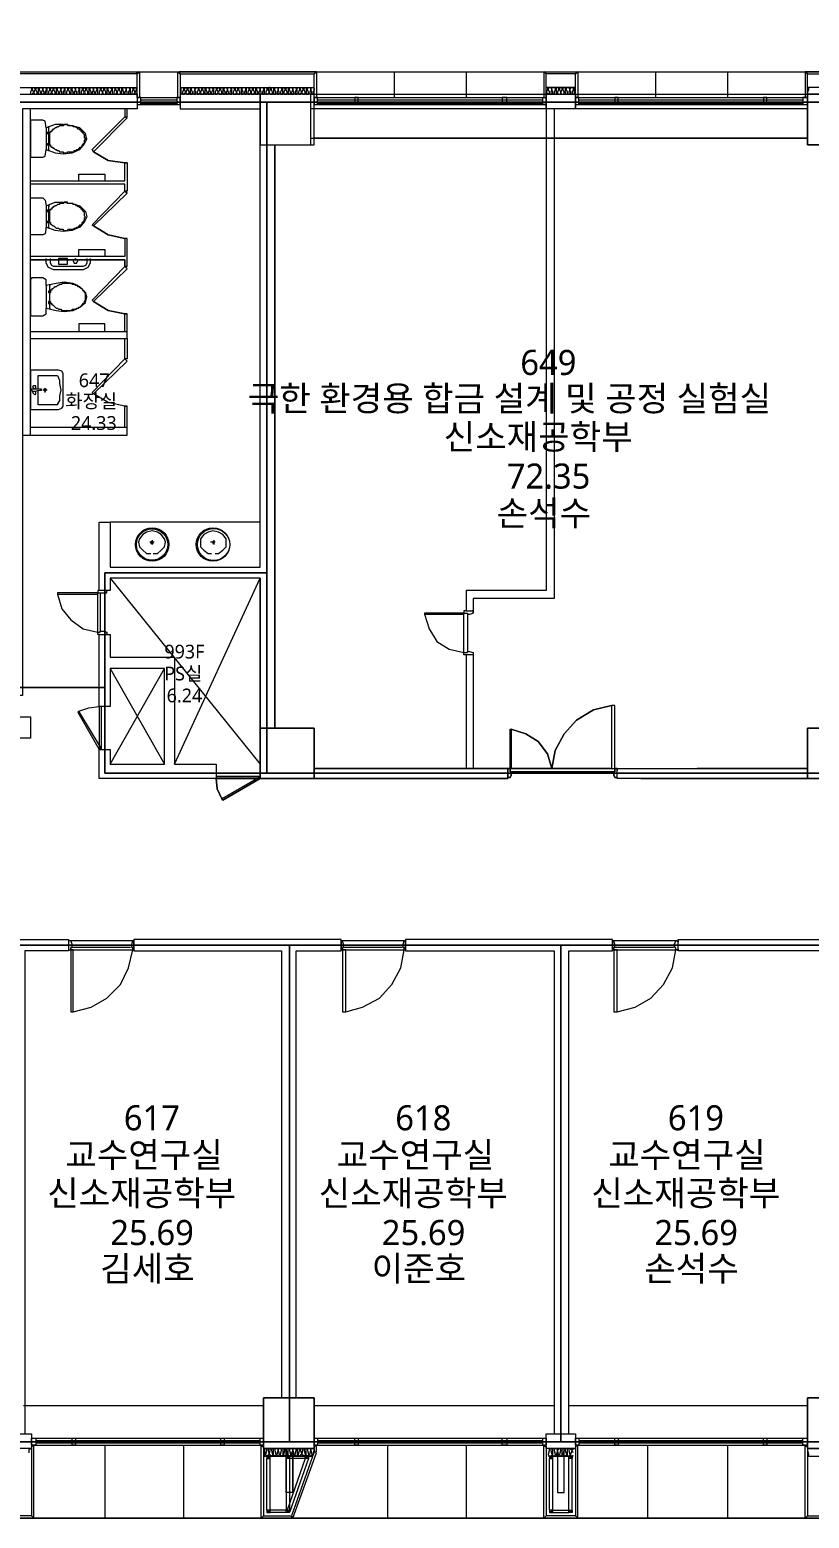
# Model space of a CAD drawing. Header units: millimetres. Extents: x -4005 to 126991, y -1911 to 106703.
# Drawn here: x 83122 to 93879, y 19414 to 39968 of the extents above; entities that cross this region are included whole.
import ezdxf

# ---------------------------------------------------------------- set-up
doc = ezdxf.new("R2010")
doc.units = ezdxf.units.MM
doc.layers.add('PDF_문자', color=7, linetype='Continuous')
doc.layers.add('PDF_형상', color=7, linetype='Continuous')
doc.styles.add('PDF 맑은 고딕', font='malgun.ttf')

msp = doc.modelspace()

# ---------------------------------------------------------------- linework, layer by layer
at = {"layer": 'PDF_형상', "lineweight": 5}
for points in [[(62346, 64975), (61383, 64975), (61383, 88152), (82010, 88152), (82010, 41798), (79834, 41798), (79834, 39389), (109167, 39389)], [(88151, 39389), (88151, 39031)], [(89146, 39389), (89146, 39031)], [(91757, 39389), (91757, 39031)], [(92752, 39389), (92752, 39031)], [(82508, 39171), (84606, 39171)], [(83114, 39171), (83130, 39171), (83145, 39156), (83145, 39140), (83130, 39109), (83130, 39078), (83145, 39078), (83161, 39078), (83176, 39109), (83161, 39140), (83161, 39156), (83161, 39171), (83176, 39171), (83192, 39156), (83192, 39140), (83176, 39109), (83192, 39078), (83207, 39078), (83223, 39078), (83223, 39109), (83207, 39140), (83207, 39156), (83223, 39171), (83239, 39171), (83239, 39156), (83239, 39140), (83239, 39109), (83239, 39078), (83254, 39078), (83270, 39078), (83270, 39109), (83254, 39140), (83254, 39156), (83270, 39171), (83285, 39171), (83301, 39156), (83301, 39140), (83316, 39109), (83316, 39078), (83301, 39078), (83285, 39078), (83285, 39109), (83301, 39140), (83301, 39156), (83316, 39171), (83332, 39171), (83347, 39156), (83347, 39140), (83332, 39109), (83332, 39078), (83347, 39078), (83363, 39078), (83363, 39109), (83363, 39140), (83363, 39156), (83363, 39171), (83378, 39171), (83394, 39156), (83394, 39140), (83378, 39109), (83378, 39078), (83394, 39078), (83410, 39078), (83425, 39109), (83410, 39140), (83410, 39156), (83425, 39171), (83441, 39171), (83441, 39156), (83441, 39140), (83425, 39109), (83441, 39078), (83456, 39078), (83472, 39078), (83472, 39109), (83456, 39140), (83456, 39156), (83472, 39171), (83487, 39171), (83487, 39156), (83487, 39140), (83487, 39109), (83487, 39078), (83503, 39078), (83518, 39078), (83518, 39109), (83503, 39140), (83503, 39156), (83518, 39171), (83534, 39171), (83549, 39156), (83549, 39140), (83565, 39156), (83565, 39171), (83581, 39171), (83596, 39156), (83596, 39140), (83581, 39109), (83581, 39078), (83596, 39078), (83612, 39078), (83612, 39109), (83612, 39140), (83612, 39156), (83612, 39171), (83627, 39171), (83643, 39156), (83643, 39140), (83627, 39109), (83627, 39078), (83658, 39078), (83674, 39078), (83674, 39109), (83658, 39140), (83658, 39156), (83674, 39171), (83689, 39171), (83689, 39156), (83689, 39140), (83689, 39109), (83689, 39078), (83705, 39078), (83720, 39078), (83720, 39109), (83705, 39140), (83705, 39156), (83720, 39171), (83736, 39171), (83751, 39156), (83751, 39140), (83751, 39156), (83767, 39171), (83783, 39171), (83798, 39156), (83798, 39140), (83783, 39109), (83783, 39078), (83798, 39078), (83814, 39078), (83814, 39109), (83814, 39140), (83814, 39156), (83814, 39171), (83829, 39171), (83845, 39156), (83845, 39140), (83829, 39109), (83829, 39078), (83845, 39078), (83860, 39078), (83876, 39109), (83860, 39140), (83860, 39156), (83876, 39171), (83891, 39156), (83891, 39140), (83876, 39109), (83891, 39078), (83907, 39078), (83922, 39078), (83922, 39109), (83907, 39140), (83907, 39156), (83922, 39171), (83938, 39171), (83938, 39156), (83938, 39140), (83938, 39109), (83938, 39078), (83954, 39078), (83969, 39078), (83969, 39109), (83954, 39140), (83954, 39156), (83969, 39171), (83985, 39171), (84000, 39156), (84000, 39140), (84000, 39156), (84016, 39171), (84031, 39171), (84047, 39156), (84047, 39140), (84031, 39109), (84031, 39078), (84047, 39078), (84062, 39078), (84062, 39109), (84062, 39140), (84062, 39156), (84062, 39171), (84078, 39171), (84093, 39156), (84093, 39140), (84078, 39109), (84078, 39078), (84093, 39078), (84125, 39078), (84125, 39109), (84109, 39140), (84109, 39156), (84125, 39171), (84140, 39171), (84140, 39156), (84140, 39140), (84125, 39109), (84140, 39078), (84156, 39078), (84171, 39078), (84171, 39109), (84156, 39140), (84156, 39156), (84171, 39171), (84187, 39171), (84187, 39156), (84187, 39140), (84187, 39109), (84187, 39078), (84202, 39078), (84218, 39078), (84218, 39109), (84202, 39140), (84202, 39156), (84218, 39171), (84233, 39171), (84249, 39156), (84249, 39140), (84233, 39109), (84233, 39078), (84249, 39078), (84264, 39078), (84264, 39109), (84264, 39140), (84264, 39156), (84264, 39171), (84280, 39171), (84296, 39156), (84296, 39140), (84280, 39109), (84280, 39078), (84296, 39078), (84311, 39078), (84327, 39109), (84311, 39140), (84311, 39156), (84311, 39171), (84327, 39171), (84342, 39156), (84342, 39140), (84327, 39109), (84327, 39078), (84358, 39078), (84373, 39078), (84373, 39109), (84358, 39140), (84358, 39156), (84373, 39171), (84389, 39171), (84389, 39156), (84389, 39140), (84389, 39109), (84389, 39078), (84404, 39078), (84420, 39078), (84420, 39109), (84404, 39140), (84404, 39156), (84420, 39171), (84435, 39171), (84451, 39156), (84451, 39140), (84451, 39156), (84467, 39171), (84482, 39171), (84498, 39156), (84498, 39140), (84482, 39109), (84482, 39078), (84498, 39078), (84513, 39078), (84513, 39109), (84513, 39140), (84513, 39156), (84513, 39171), (84529, 39171), (84544, 39156), (84544, 39140), (84529, 39109), (84529, 39078), (84544, 39078), (84560, 39078), (84575, 39109), (84560, 39140), (84560, 39156), (84575, 39171), (84591, 39171), (84591, 39156), (84591, 39140), (84575, 39109), (84591, 39078), (84606, 39078)], [(85119, 29829), (86301, 32394), (86301, 30326), (87047, 30326), (87047, 29627), (89721, 29627), (89721, 29767), (87047, 29767), (89721, 29767), (89721, 29627), (86301, 29627), (86301, 32394), (84233, 32394), (84233, 32223), (84078, 32223), (84078, 33171), (84233, 33171), (84233, 32549), (86301, 32549), (86301, 39078)], [(85197, 39171), (87047, 39171)], [(85197, 39078), (85213, 39078), (85213, 39109), (85213, 39140), (85213, 39156), (85213, 39171), (85228, 39171), (85244, 39156), (85244, 39140), (85228, 39109), (85228, 39078), (85244, 39078), (85259, 39078), (85275, 39109), (85259, 39140), (85259, 39156), (85275, 39171), (85290, 39171), (85290, 39156), (85290, 39140), (85275, 39109), (85290, 39078), (85306, 39078), (85322, 39078), (85322, 39109), (85306, 39140), (85306, 39156), (85322, 39171), (85337, 39171), (85337, 39156), (85337, 39140), (85337, 39109), (85337, 39078), (85353, 39078), (85368, 39078), (85368, 39109), (85353, 39140), (85353, 39156), (85368, 39171), (85384, 39171), (85399, 39156), (85399, 39140), (85384, 39109), (85384, 39078), (85399, 39078), (85415, 39078), (85415, 39109), (85399, 39140), (85415, 39156), (85415, 39171), (85430, 39171), (85446, 39156), (85446, 39140), (85430, 39109), (85430, 39078), (85446, 39078), (85461, 39078), (85477, 39109), (85477, 39078), (85508, 39078), (85524, 39078), (85524, 39109), (85508, 39140), (85508, 39156), (85524, 39171), (85539, 39171), (85539, 39156), (85539, 39140), (85539, 39109), (85539, 39078), (85555, 39078), (85570, 39078), (85570, 39109), (85555, 39140), (85555, 39156), (85570, 39171), (85586, 39171), (85601, 39156), (85601, 39140), (85586, 39109), (85586, 39078), (85601, 39078), (85617, 39078), (85617, 39109), (85601, 39140), (85601, 39156), (85617, 39171), (85632, 39171), (85648, 39156), (85648, 39140), (85632, 39109), (85632, 39078), (85648, 39078), (85663, 39078), (85663, 39109), (85663, 39140), (85663, 39156), (85663, 39171), (85679, 39171), (85695, 39156), (85695, 39140), (85679, 39109), (85679, 39078), (85695, 39078), (85710, 39078), (85726, 39109), (85710, 39140), (85710, 39156), (85726, 39171), (85741, 39156), (85741, 39140), (85726, 39109), (85741, 39078), (85757, 39078), (85772, 39078), (85772, 39109), (85757, 39140), (85757, 39156), (85772, 39171), (85788, 39171), (85788, 39156), (85788, 39140), (85788, 39109), (85788, 39078), (85803, 39078), (85819, 39078), (85819, 39109), (85803, 39140), (85803, 39156), (85819, 39171), (85834, 39171), (85850, 39156), (85850, 39140), (85834, 39109), (85834, 39078), (85850, 39078), (85866, 39078), (85866, 39109), (85850, 39140), (85850, 39156), (85866, 39171), (85881, 39171), (85897, 39156), (85897, 39140), (85881, 39109), (85881, 39078), (85897, 39078), (85912, 39078), (85912, 39109), (85912, 39140), (85912, 39156), (85912, 39171), (85928, 39171), (85943, 39156), (85943, 39140), (85928, 39109), (85928, 39078), (85943, 39078), (85974, 39078), (85974, 39109), (85959, 39140), (85959, 39156), (85974, 39171), (85990, 39171), (85990, 39156), (85990, 39140), (85974, 39109), (85990, 39078), (86005, 39078), (86021, 39078), (86021, 39109), (86005, 39140), (86005, 39156), (86021, 39171), (86037, 39171), (86037, 39156), (86037, 39140), (86037, 39109), (86037, 39078), (86052, 39078), (86068, 39078), (86068, 39109), (86052, 39140), (86052, 39156), (86068, 39171), (86083, 39171), (86099, 39156), (86099, 39140), (86083, 39109), (86083, 39078), (86099, 39078), (86114, 39078), (86114, 39109), (86114, 39140), (86114, 39156), (86114, 39171), (86130, 39171), (86145, 39156), (86145, 39140), (86130, 39109), (86130, 39078), (86145, 39078), (86161, 39078), (86176, 39109), (86161, 39140), (86161, 39156), (86161, 39171), (86176, 39171), (86192, 39156), (86192, 39140), (86176, 39109), (86176, 39078), (86208, 39078), (86223, 39078), (86223, 39109), (86208, 39140), (86208, 39156), (86223, 39171), (86239, 39171), (86239, 39156), (86239, 39140), (86239, 39109), (86239, 39078), (86254, 39078), (86270, 39078), (86270, 39109), (86254, 39140), (86254, 39156), (86270, 39171), (86285, 39171), (86301, 39156), (86301, 39140), (86301, 39156), (86316, 39171), (86332, 39171), (86347, 39156), (86347, 39140), (86332, 39109), (86332, 39078), (86347, 39078), (86363, 39078), (86363, 39109), (86363, 39140), (86363, 39156), (86363, 39171), (86379, 39171), (86394, 39156), (86394, 39140), (86379, 39109), (86379, 39078), (86394, 39078), (86410, 39078), (86425, 39109), (86441, 39078), (86456, 39078), (86472, 39078), (86472, 39109), (86456, 39140), (86456, 39156), (86472, 39171), (86487, 39171), (86487, 39156), (86487, 39140), (86487, 39109), (86487, 39078), (86503, 39078), (86518, 39078), (86518, 39109), (86503, 39140), (86503, 39156), (86518, 39171), (86534, 39171), (86550, 39156), (86550, 39140), (86550, 39156), (86565, 39171), (86581, 39171), (86596, 39156), (86596, 39140), (86581, 39109), (86581, 39078), (86596, 39078), (86612, 39078), (86612, 39109), (86612, 39140), (86612, 39156), (86612, 39171), (86627, 39171), (86643, 39156), (86643, 39140), (86627, 39109), (86627, 39078), (86658, 39078), (86674, 39078), (86674, 39109), (86658, 39140), (86658, 39156), (86674, 39171), (86689, 39171), (86689, 39156), (86689, 39140), (86689, 39109), (86689, 39078), (86705, 39078), (86721, 39078), (86721, 39109), (86705, 39140), (86705, 39156), (86721, 39171), (86736, 39171), (86752, 39156), (86752, 39140), (86752, 39156), (86767, 39171), (86783, 39171), (86798, 39156), (86798, 39140), (86783, 39109), (86783, 39078), (86798, 39078), (86814, 39078), (86814, 39109), (86814, 39140), (86814, 39156), (86814, 39171), (86829, 39171), (86845, 39156), (86845, 39140), (86829, 39109), (86829, 39078), (86845, 39078), (86860, 39078), (86876, 39109), (86860, 39140), (86860, 39156), (86860, 39171), (86876, 39171), (86892, 39156), (86892, 39140), (86876, 39109), (86892, 39078), (86907, 39078), (86923, 39078), (86923, 39109), (86907, 39140), (86907, 39156), (86923, 39171), (86938, 39171), (86938, 39156), (86938, 39140), (86938, 39109), (86938, 39078), (86954, 39078), (86969, 39078), (86969, 39109), (86954, 39140), (86954, 39156), (86969, 39171), (86985, 39171), (87000, 39156), (87000, 39140), (87000, 39156), (87016, 39171), (87031, 39171), (87047, 39156), (87047, 39140), (87031, 39109), (87031, 39078), (87047, 39078)], [(86301, 32549), (86301, 38378), (87047, 38378), (87047, 39078), (85197, 39078), (85197, 38876), (86301, 38876)], [(94555, 39171), (93856, 39171), (93871, 39171), (93871, 39140), (93856, 39109), (93856, 39093), (93871, 39078), (93887, 39078)], [(82943, 38969), (86394, 38969), (94198, 38969), (101706, 38969), (109447, 38969), (109447, 30280), (110364, 30280), (110364, 27077), (109447, 27077), (109447, 24466), (105452, 24466), (105452, 20471), (101706, 20471), (97944, 20471), (94198, 20471), (90451, 20471), (86705, 20471), (82943, 20471)], [(83021, 34368), (83130, 34368), (83130, 38876)], [(84435, 38876), (84435, 38767), (84467, 38751), (84000, 38285), (83985, 38316), (84435, 38767), (84467, 38767), (84467, 38876)], [(84606, 39031), (85197, 39031)], [(84606, 38938), (85197, 38938)], [(84653, 39000), (85151, 39000)], [(84653, 38954), (85151, 38954)], [(86394, 29704), (86394, 38969)], [(87000, 38969), (90249, 38969)], [(87047, 38938), (90249, 38938), (90203, 38938), (90203, 39031), (90249, 39031), (90249, 38938)], [(87047, 39031), (90249, 39031)], [(87094, 39000), (90203, 39000)], [(87094, 38954), (90203, 38954)], [(90249, 38876), (90249, 32223), (89146, 32223), (89146, 31943), (89239, 31943)], [(90358, 38876), (90358, 32114), (89239, 32114), (89239, 31912)], [(90653, 39031), (93856, 39031)], [(90653, 38969), (93856, 38969)], [(90653, 38938), (93856, 38938)], [(90700, 39000), (93793, 39000)], [(90700, 38954), (93793, 38954)], [(83347, 38612), (83347, 38301), (83347, 38316), (83472, 38270), (83581, 38254), (83705, 38270), (83814, 38316), (83876, 38394), (83907, 38456), (83891, 38534), (83814, 38612), (83705, 38643), (83581, 38658), (83472, 38658), (83347, 38612), (83332, 38705), (83301, 38720), (83130, 38720), (83130, 38207), (83301, 38207), (83332, 38223), (83347, 38316)], [(83394, 38627), (83378, 38627), (83378, 38612), (83378, 38316), (83378, 38301), (83394, 38301)], [(87000, 38472), (93856, 38472), (87047, 38472)], [(84467, 38130), (84435, 38130), (84202, 38161), (84000, 38285), (84202, 38161), (84435, 38130), (84467, 38130), (84467, 37741), (84435, 37741), (84467, 37710), (84435, 37741), (83985, 37275), (84000, 37259), (84202, 37135), (84435, 37088), (84435, 36839), (83130, 36839)], [(83130, 37881), (84435, 37881), (84435, 38130)], [(84467, 36700), (84435, 36700), (84435, 36793), (84435, 36700), (83985, 36233), (84000, 36218), (84202, 36093), (84435, 36047), (84202, 36093), (84000, 36218), (84467, 36668), (84435, 36700), (84467, 36668), (84000, 36218), (83985, 36233), (84435, 36700), (84467, 36700), (84467, 37088), (84435, 37088), (84202, 37135), (84000, 37259), (83985, 37275), (84435, 37741), (84435, 37834), (83130, 37834)], [(83798, 37881), (83798, 37974), (84156, 37974), (84156, 37881)], [(83347, 37539), (83347, 37228), (83347, 37244), (83332, 37150), (83301, 37135), (83130, 37135), (83130, 37632), (83130, 37648), (83301, 37648), (83332, 37617), (83347, 37539), (83472, 37586), (83581, 37586), (83705, 37570), (83814, 37539), (83891, 37461), (83907, 37383), (83876, 37321), (83814, 37244), (83705, 37197), (83581, 37181), (83472, 37197), (83347, 37244)], [(83394, 37554), (83378, 37539), (83378, 37244), (83378, 37228), (83394, 37228)], [(83378, 37539), (83394, 37539)], [(83954, 36808), (83954, 36746), (83922, 36684), (83860, 36653), (83456, 36653), (83378, 36684), (83347, 36746), (83347, 36808)], [(83907, 36808), (83907, 36746), (83891, 36715), (83860, 36700), (83456, 36700), (83425, 36715), (83410, 36746), (83410, 36808)], [(83798, 36839), (83798, 36933), (84156, 36933), (84156, 36839)], [(83347, 36435), (83347, 36124), (83363, 36124)], [(83410, 36435), (83394, 36435), (83394, 36124), (83410, 36124)], [(84435, 35798), (84435, 36047)], [(84435, 35798), (84435, 36047)], [(84467, 35798), (84467, 36047)], [(84467, 35705), (84467, 35798), (83130, 35798)], [(84156, 35798), (84156, 35907), (83798, 35907), (83798, 35798)], [(83130, 35705), (84467, 35705), (84467, 35425), (84435, 35425), (83985, 34959), (84435, 35425), (84467, 35394), (84000, 34943), (83985, 34959), (84000, 34943)], [(84435, 34477), (84435, 34772), (84202, 34819), (84000, 34943), (84467, 35394), (84435, 35425), (84435, 35705)], [(84467, 35425), (84435, 35425)], [(83239, 35005), (83239, 35192), (83503, 35192), (83534, 35130), (83534, 35083), (83549, 34990), (83534, 34912), (83534, 34850), (83503, 34803), (83503, 34788), (83239, 34788), (83239, 34990)], [(83363, 34990), (83301, 34990)], [(83332, 34959), (83332, 35021)], [(84467, 34477), (84467, 34772), (84435, 34772), (84467, 34772)], [(83130, 34368), (84467, 34368), (84467, 34477), (83130, 34477)], [(86301, 33171), (84233, 33171)], [(84824, 32736), (84886, 32736), (84933, 32782), (84980, 32829), (84995, 32891), (84980, 32938), (84933, 33000), (84886, 33031), (84809, 33047), (84731, 33031), (84684, 33000), (84638, 32938), (84622, 32891), (84638, 32829), (84684, 32782), (84731, 32736), (84793, 32736)], [(84840, 32891), (84777, 32891)], [(84809, 32922), (84809, 32860)], [(85679, 32736), (85726, 32736), (85788, 32782), (85834, 32829), (85834, 32891), (85834, 32938), (85788, 33000), (85726, 33031), (85648, 33047), (85586, 33031), (85524, 33000), (85477, 32938), (85477, 32891), (85477, 32829), (85524, 32782), (85586, 32736), (85632, 32736)], [(85679, 32891), (85617, 32891)], [(85663, 32922), (85663, 32860)], [(84233, 32394), (86301, 29829)], [(83503, 32176), (83565, 31974), (83689, 31819), (83860, 31694), (84062, 31648), (84062, 32176)], [(84078, 32223), (84062, 32223), (84062, 32192), (84093, 32192), (84140, 32192), (84187, 32192), (84187, 32223), (84171, 32223)], [(84093, 32192), (84093, 31663)], [(88570, 31896), (88633, 31694), (88741, 31523), (88912, 31414), (89114, 31368), (89114, 31896)], [(89146, 31943), (89114, 31943), (89114, 31912), (89161, 31912), (89161, 31896), (89192, 31896), (89239, 31912), (89239, 31943), (89223, 31943)], [(89161, 31896), (89161, 31383)], [(84078, 31616), (84062, 31616), (84062, 31648), (84093, 31648), (84093, 31663), (84140, 31663), (84187, 31648), (84187, 31616), (84171, 31616)], [(89239, 31337), (89146, 31337), (89114, 31337), (89114, 31368), (89161, 31368), (89161, 31383), (89192, 31383), (89239, 31368), (89239, 31337), (89223, 31337)], [(89146, 31337), (89146, 29767)], [(89239, 31368), (89239, 29767)], [(84233, 29829), (84980, 31150)], [(84233, 31150), (84980, 29829)], [(82943, 27326), (86705, 27326), (90451, 27326), (94198, 27326), (105452, 27326), (105452, 24466), (106369, 24466), (106369, 27326), (109447, 27326), (109447, 27077), (110364, 27077), (110364, 30280), (109447, 30280), (109447, 29704), (101706, 29704), (94198, 29704), (86394, 29704), (84156, 29704), (84156, 30886), (82943, 30886)], [(83798, 30559), (83938, 30606), (84078, 30622), (84078, 30031), (84109, 30046), (83798, 30559), (83783, 30544), (84078, 30031)], [(84109, 30622), (84109, 30031)], [(92348, 29627), (93856, 29627), (93856, 30326), (94555, 30326), (94555, 29627), (97213, 29627), (97213, 29767), (94555, 29767), (97213, 29767), (97213, 29627), (91228, 29627), (91228, 29767), (93856, 29767), (92332, 29767)], [(85695, 29829), (85695, 29627)], [(92954, 29627), (91228, 29627), (91228, 29767), (92954, 29767)], [(91555, 29767), (93856, 29767)], [(91555, 29627), (93856, 29627)], [(82865, 20580), (82865, 27248), (80814, 27248), (80814, 27404), (83658, 27404), (83658, 27248), (83052, 27248), (83052, 20580)], [(83658, 27279), (83658, 27264), (83689, 27264), (83689, 27295), (83705, 27295), (83705, 27342), (83689, 27388), (83658, 27388), (83658, 27373)], [(84560, 27279), (84560, 27264), (84544, 27264), (84544, 27295), (84529, 27295), (84529, 27342), (84544, 27388), (84560, 27388), (84560, 27373)], [(86798, 21077), (86798, 27248), (87420, 27248), (87420, 27404), (84560, 27404), (84560, 27248), (86596, 27248), (86596, 21077)], [(87420, 27279), (87420, 27264), (87436, 27264), (87436, 27295), (87451, 27295), (87451, 27342), (87436, 27388), (87420, 27388), (87420, 27373)], [(88306, 27279), (88306, 27264), (88291, 27264), (88291, 27295), (88275, 27295), (88275, 27342), (88291, 27388), (88306, 27388), (88306, 27373)], [(90560, 20580), (90560, 27248), (91166, 27248), (91166, 27404), (88306, 27404), (88306, 27248), (90358, 27248), (90358, 20580)], [(91166, 27279), (91166, 27264), (91182, 27264), (91182, 27295), (91197, 27295), (91197, 27342), (91182, 27388), (91166, 27388), (91166, 27373)], [(92068, 27279), (92068, 27264), (92037, 27264), (92037, 27295), (92021, 27295), (92021, 27342), (92037, 27388), (92068, 27388), (92068, 27373)], [(94104, 21077), (94104, 27248), (92068, 27248), (92068, 27404), (94913, 27404), (94913, 27248), (94306, 27248), (94306, 21077)], [(84513, 27295), (83689, 27295)], [(83720, 27264), (84529, 27264)], [(83720, 26409), (83969, 26471), (84187, 26595), (84373, 26782), (84482, 27015), (84544, 27264)], [(88259, 27295), (87436, 27295)], [(87467, 27264), (88275, 27264)], [(87482, 26409), (87715, 26471), (87949, 26595), (88120, 26782), (88244, 27015), (88291, 27264)], [(92006, 27295), (91197, 27295)], [(91213, 27264), (92021, 27264)], [(91228, 26409), (91477, 26471), (91695, 26595), (91866, 26782), (91990, 27015), (92037, 27264)], [(86347, 20968), (83036, 20968)], [(90358, 20968), (87047, 20968)], [(93856, 20968), (90560, 20968)], [(83114, 20315), (83114, 20347), (83114, 20362), (83130, 20378)], [(83145, 20518), (86347, 20518)], [(83145, 20424), (86347, 20424)], [(83207, 20486), (86301, 20486)], [(83207, 20455), (86301, 20455)], [(84156, 20424), (84156, 19414)], [(85244, 20424), (85244, 19414)], [(87031, 20284), (87031, 20300), (87047, 20347), (87047, 20362), (87031, 20378), (87016, 20378), (87000, 20362), (87000, 20347), (87016, 20300), (87016, 20284), (87000, 20269), (86985, 20284), (86985, 20300), (87000, 20347), (87000, 20362), (86985, 20378), (86969, 20378), (86954, 20362), (86954, 20347), (86969, 20300), (86969, 20284), (86954, 20269), (86938, 20284), (86938, 20300), (86938, 20347), (86938, 20362), (86938, 20378), (86923, 20378), (86907, 20362), (86907, 20347), (86923, 20300), (86923, 20284), (86907, 20269), (86892, 20284), (86876, 20300), (86860, 20284), (86845, 20269), (86829, 20284), (86829, 20300), (86845, 20347), (86845, 20362), (86829, 20378), (86814, 20378), (86814, 20362), (86814, 20347), (86814, 20300), (86814, 20284), (86798, 20269), (86783, 20284), (86783, 20300), (86798, 20347), (86798, 20362), (86783, 20378), (86767, 20378), (86752, 20362), (86752, 20347), (86767, 20300), (86767, 20284), (86752, 20269), (86736, 20284), (86736, 20300), (86752, 20347), (86752, 20362), (86736, 20378), (86721, 20378), (86705, 20362), (86705, 20347), (86721, 20300), (86721, 20284), (86705, 20269), (86689, 20284), (86689, 20300), (86689, 20347), (86689, 20362), (86689, 20378), (86674, 20378), (86658, 20362), (86658, 20347), (86674, 20300), (86674, 20284), (86658, 20269), (86627, 20284), (86627, 20300), (86643, 20347), (86643, 20362), (86627, 20378), (86612, 20378), (86612, 20362), (86612, 20347), (86612, 20300), (86612, 20284), (86596, 20269), (86581, 20284), (86581, 20300), (86596, 20347), (86596, 20362), (86581, 20378), (86565, 20378), (86550, 20362), (86550, 20347), (86565, 20300), (86565, 20284), (86550, 20269), (86534, 20284), (86534, 20300), (86550, 20347), (86550, 20362), (86534, 20378), (86518, 20378), (86503, 20362), (86503, 20347), (86518, 20300), (86518, 20284), (86503, 20269), (86487, 20284), (86487, 20300), (86487, 20347), (86487, 20362), (86487, 20378), (86472, 20378), (86456, 20362), (86456, 20347), (86472, 20300), (86472, 20284), (86456, 20269), (86441, 20284), (86425, 20300), (86410, 20284), (86394, 20269), (86379, 20284), (86379, 20300), (86394, 20347), (86394, 20362), (86379, 20378), (86363, 20378), (86363, 20362), (86363, 20347), (86363, 20300), (86363, 20284), (86347, 20269), (87031, 20269)], [(86752, 19771), (86752, 20378), (86752, 19771), (86658, 19771)], [(86658, 20378), (86658, 19771), (86658, 20378)], [(87047, 20518), (90249, 20518)], [(87047, 20424), (90249, 20424)], [(87078, 20315), (87047, 20331), (87078, 20331), (87078, 20409), (87047, 20409), (87047, 20331)], [(87094, 20486), (90203, 20486)], [(87094, 20455), (90203, 20455)], [(88057, 20424), (88057, 19414)], [(89146, 20424), (89146, 19414)], [(90622, 20284), (90607, 20269), (90591, 20269), (90591, 20284), (90591, 20300), (90607, 20347), (90591, 20362), (90576, 20378), (90560, 20362), (90560, 20347), (90576, 20300), (90576, 20284), (90560, 20269), (90545, 20269), (90545, 20284), (90545, 20300), (90545, 20347), (90545, 20362), (90529, 20378), (90513, 20362), (90513, 20347), (90529, 20300), (90529, 20284), (90513, 20269), (90498, 20269), (90482, 20284), (90482, 20300), (90498, 20347), (90498, 20362), (90482, 20378), (90467, 20362), (90467, 20347), (90467, 20300), (90467, 20284), (90467, 20269), (90451, 20269), (90436, 20284), (90436, 20300), (90451, 20347), (90451, 20362), (90436, 20378), (90420, 20362), (90405, 20347), (90405, 20362), (90374, 20378), (90358, 20362), (90358, 20347), (90374, 20300), (90374, 20284), (90358, 20269), (90342, 20269), (90342, 20284), (90342, 20300), (90342, 20347), (90342, 20362), (90327, 20378), (90311, 20362), (90311, 20347), (90327, 20300), (90327, 20284), (90311, 20269), (90296, 20269), (90280, 20284), (90280, 20300), (90296, 20347), (90296, 20362), (90280, 20378)], [(90405, 20378), (90405, 19771), (90498, 19771), (90498, 20378)], [(90622, 20315), (90607, 20347), (90607, 20362), (90638, 20378)], [(90653, 20518), (93856, 20518)], [(90653, 20424), (93856, 20424)], [(90700, 20486), (93793, 20486)], [(90700, 20455), (93793, 20455)], [(91648, 20424), (91648, 19414)], [(92752, 20424), (92752, 19414)], [(93887, 20378), (93871, 20378), (93856, 20362), (93856, 20347), (93871, 20300), (93871, 20284), (93856, 20269), (94524, 20269)], [(86394, 19523), (86394, 20238), (86441, 20269)], [(86923, 20269), (86969, 20238), (86705, 19492), (86658, 19523), (86441, 19523), (86441, 20238)], [(86938, 20238), (86705, 20238), (86658, 20269), (86658, 19523)], [(86923, 20238), (86674, 19523)], [(86938, 20269), (86705, 20269), (86705, 19523)], [(90280, 20269), (90622, 20269)], [(90296, 19523), (90296, 20238), (90342, 20269)], [(90296, 19492), (90342, 19523), (90560, 19523), (90560, 20238)], [(90342, 19523), (90342, 20238)], [(90607, 19523), (90607, 20238), (90560, 20269)], [(86394, 19492), (86441, 19523)], [(86658, 19492), (86441, 19492)], [(90342, 19492), (90560, 19492)], [(90607, 19492), (90560, 19523)]]:
    msp.add_lwpolyline(points, dxfattribs=at)
for points in [[(84591, 39358), (82508, 39358), (82477, 39389), (84622, 39389)], [(84606, 39358), (84638, 39389), (84638, 39031), (84606, 39031)], [(85197, 39358), (85197, 39031), (85166, 39031), (85166, 39389)], [(87047, 39358), (87078, 39389), (85182, 39389), (85197, 39358), (87047, 39358), (87078, 39389), (87078, 39031), (87047, 39031)], [(90249, 39358), (90218, 39389), (90218, 39031), (90249, 39031)], [(90249, 39358), (90218, 39389), (90684, 39389), (90653, 39358)], [(90653, 39358), (90684, 39389), (90684, 39031), (90653, 39031)], [(93824, 39031), (93856, 39031), (93856, 39358), (93824, 39389)], [(94571, 39389), (93824, 39389), (93856, 39358), (94540, 39358)], [(82508, 38876), (82508, 39078), (84606, 39078), (84606, 38876), (83021, 38876), (83021, 30777), (82042, 30777), (82042, 30979), (82881, 30979), (82881, 38876)], [(83549, 39140), (83534, 39109), (83534, 39078), (83549, 39078), (83565, 39078), (83565, 39109)], [(83751, 39140), (83736, 39109), (83736, 39078), (83751, 39078), (83767, 39078), (83767, 39109)], [(84000, 39140), (83985, 39109), (83985, 39078), (84000, 39078), (84016, 39078), (84016, 39109)], [(84451, 39140), (84435, 39109), (84435, 39078), (84451, 39078), (84467, 39078), (84467, 39109)], [(85461, 39140), (85461, 39156), (85461, 39171), (85477, 39171), (85493, 39156), (85493, 39140), (85477, 39109)], [(86301, 39140), (86285, 39109), (86285, 39078), (86301, 39078), (86316, 39078), (86316, 39109)], [(87000, 38378), (87000, 39078), (86301, 39078), (86301, 38378)], [(86410, 39140), (86425, 39109), (86441, 39140), (86441, 39156), (86441, 39171), (86425, 39171), (86410, 39156)], [(86550, 39140), (86534, 39109), (86534, 39078), (86550, 39078), (86565, 39078), (86565, 39109)], [(86752, 39140), (86736, 39109), (86736, 39078), (86752, 39078), (86767, 39078), (86767, 39109)], [(87000, 39140), (86985, 39109), (86985, 39078), (87000, 39078), (87016, 39078), (87016, 39109)], [(87000, 38876), (87000, 39078), (90249, 39078), (90249, 38876)], [(90389, 39109), (90389, 39140), (90389, 39171), (90405, 39171), (90420, 39171), (90420, 39140), (90405, 39109), (90405, 39093), (90420, 39078), (90436, 39078), (90451, 39093), (90451, 39109), (90436, 39140), (90436, 39171), (90451, 39171), (90467, 39171), (90467, 39140), (90451, 39109), (90451, 39093), (90467, 39078), (90482, 39078), (90498, 39093), (90498, 39109), (90482, 39140), (90482, 39171), (90498, 39171), (90513, 39171), (90513, 39140), (90513, 39109), (90513, 39093), (90513, 39078), (90529, 39078), (90545, 39093), (90545, 39109), (90529, 39140), (90529, 39171), (90545, 39171), (90560, 39171), (90576, 39140), (90560, 39109), (90560, 39093), (90576, 39078), (90591, 39093), (90591, 39109), (90576, 39140), (90591, 39171), (90607, 39171), (90622, 39171), (90622, 39140), (90607, 39109), (90607, 39093), (90622, 39078), (90638, 39078), (90638, 39093), (90638, 39109), (90638, 39140), (90638, 39171), (90653, 39171), (90249, 39171), (90265, 39171), (90265, 39140), (90249, 39109), (90265, 39093), (90265, 39078), (90280, 39078), (90296, 39093), (90296, 39109), (90280, 39140), (90280, 39171), (90296, 39171), (90311, 39171), (90327, 39140), (90311, 39109), (90311, 39093), (90311, 39078), (90327, 39078), (90342, 39093), (90342, 39109), (90327, 39140), (90327, 39171), (90358, 39171), (90374, 39171), (90374, 39140), (90358, 39109), (90358, 39093), (90374, 39078), (90389, 39078), (90389, 39093)], [(90653, 39078), (90653, 38876), (90249, 38876), (90249, 39078)], [(90249, 39078), (90653, 39078), (90653, 38876), (90249, 38876)], [(93856, 39078), (93856, 38876), (90653, 38876), (90653, 39078)], [(93856, 38378), (93856, 39078), (94555, 39078), (94555, 38378)], [(94555, 39078), (93856, 39078), (93856, 38378), (94555, 38378)], [(94555, 38378), (94555, 39078), (93856, 39078), (93856, 38378)], [(82943, 30886), (84156, 30886), (84156, 32471), (86394, 32471), (86394, 38969), (82943, 38969)], [(84606, 38938), (84653, 38938), (84653, 39031), (84606, 39031)], [(85151, 38938), (85197, 38938), (85197, 39031), (85151, 39031)], [(86394, 32471), (86394, 29704), (94198, 29704), (94198, 38969), (86394, 38969)], [(87047, 38938), (87094, 38938), (87094, 39031), (87047, 39031)], [(87607, 38938), (87653, 38938), (87653, 39031), (87607, 39031)], [(89643, 38938), (89705, 38938), (89705, 39031), (89643, 39031)], [(90653, 38938), (90700, 38938), (90700, 39031), (90653, 39031)], [(91197, 38938), (91244, 38938), (91244, 39031), (91197, 39031)], [(93249, 38938), (93296, 38938), (93296, 39031), (93249, 39031)], [(93793, 38938), (93856, 38938), (93856, 39031), (93793, 39031)], [(83410, 38363), (83425, 38347), (83441, 38347), (83441, 38332), (83456, 38332), (83472, 38316), (83487, 38316), (83503, 38301), (83518, 38301), (83534, 38285), (83549, 38285), (83565, 38285), (83581, 38285), (83581, 38270), (83596, 38270), (83612, 38270), (83627, 38270), (83643, 38270), (83643, 38285), (83658, 38285), (83674, 38285), (83689, 38285), (83705, 38285), (83720, 38285), (83736, 38285), (83736, 38301), (83751, 38301), (83767, 38301), (83767, 38316), (83783, 38316), (83798, 38316), (83798, 38332), (83814, 38332), (83814, 38347), (83829, 38347), (83845, 38363), (83845, 38378), (83860, 38378), (83860, 38394), (83876, 38409), (83876, 38425), (83876, 38441), (83891, 38456), (83891, 38472), (83876, 38472), (83876, 38487), (83876, 38503), (83876, 38518), (83860, 38534), (83860, 38549), (83845, 38549), (83845, 38565), (83829, 38565), (83829, 38580), (83814, 38580), (83814, 38596), (83798, 38596), (83783, 38596), (83783, 38612), (83767, 38612), (83751, 38627), (83736, 38627), (83720, 38627), (83720, 38643), (83705, 38643), (83689, 38643), (83674, 38643), (83658, 38643), (83643, 38658), (83627, 38658), (83612, 38658), (83596, 38658), (83581, 38643), (83565, 38643), (83549, 38643), (83534, 38643), (83518, 38627), (83503, 38627), (83487, 38612), (83472, 38612), (83456, 38596), (83441, 38596), (83441, 38580), (83425, 38580), (83425, 38565), (83410, 38565), (83410, 38549), (83394, 38549), (83394, 38534), (83394, 38518), (83394, 38503), (83394, 38487), (83394, 38472), (83394, 38456), (83394, 38441), (83394, 38425), (83394, 38409), (83394, 38394), (83394, 38378), (83410, 38378)], [(84000, 38285), (84467, 38751), (84435, 38767), (83985, 38316)], [(83363, 38549), (83363, 38534), (83394, 38534), (83394, 38549)], [(83394, 38394), (83363, 38394), (83363, 38378), (83394, 38378)], [(86503, 38378), (86503, 30326)], [(84000, 37259), (84467, 37710)], [(83394, 37461), (83394, 37477), (83363, 37477), (83363, 37461)], [(83410, 37290), (83425, 37275), (83441, 37259), (83456, 37259), (83472, 37244), (83487, 37228), (83503, 37228), (83518, 37228), (83534, 37213), (83549, 37213), (83565, 37213), (83581, 37213), (83581, 37197), (83596, 37197), (83612, 37197), (83627, 37197), (83643, 37197), (83658, 37213), (83674, 37213), (83689, 37213), (83705, 37213), (83720, 37213), (83736, 37213), (83736, 37228), (83751, 37228), (83767, 37228), (83767, 37244), (83783, 37244), (83798, 37244), (83798, 37259), (83814, 37259), (83814, 37275), (83829, 37275), (83845, 37290), (83845, 37306), (83860, 37306), (83860, 37321), (83876, 37337), (83876, 37352), (83876, 37368), (83891, 37383), (83876, 37399), (83876, 37415), (83876, 37430), (83876, 37446), (83860, 37461), (83860, 37477), (83845, 37477), (83845, 37492), (83829, 37492), (83829, 37508), (83814, 37508), (83814, 37523), (83798, 37523), (83783, 37523), (83783, 37539), (83767, 37539), (83751, 37554), (83736, 37554), (83720, 37554), (83720, 37570), (83705, 37570), (83689, 37570), (83674, 37570), (83658, 37570), (83643, 37570), (83643, 37586), (83627, 37586), (83612, 37586), (83596, 37586), (83581, 37570), (83565, 37570), (83549, 37570), (83534, 37570), (83534, 37554), (83518, 37554), (83503, 37554), (83487, 37539), (83472, 37539), (83456, 37523), (83441, 37523), (83441, 37508), (83425, 37508), (83425, 37492), (83410, 37492), (83410, 37477), (83394, 37477), (83394, 37461), (83394, 37446), (83394, 37430), (83394, 37415), (83394, 37399), (83394, 37383), (83394, 37368), (83394, 37352), (83394, 37337), (83394, 37321), (83394, 37306), (83410, 37306)], [(83363, 37306), (83394, 37306), (83394, 37321), (83363, 37321)], [(83130, 36793), (84435, 36793)], [(83643, 36731), (83643, 36808), (83518, 36808), (83518, 36731)], [(83783, 36777), (83767, 36793), (83751, 36808), (83736, 36793), (83720, 36777), (83736, 36746), (83751, 36746), (83767, 36746)], [(83347, 36124), (83487, 36093), (83596, 36078), (83720, 36093), (83814, 36140), (83891, 36202), (83907, 36280), (83891, 36342), (83814, 36420), (83720, 36466), (83596, 36482), (83487, 36466), (83347, 36435), (83347, 36513), (83301, 36544), (83145, 36544), (83145, 36529), (83130, 36529), (83130, 36031), (83145, 36016), (83301, 36016), (83347, 36047)], [(83425, 36187), (83425, 36171), (83441, 36171), (83456, 36155), (83472, 36140), (83487, 36124), (83503, 36124), (83518, 36109), (83534, 36109), (83549, 36109), (83565, 36093), (83581, 36093), (83596, 36093), (83612, 36093), (83627, 36093), (83643, 36093), (83658, 36093), (83674, 36093), (83689, 36093), (83705, 36093), (83705, 36109), (83720, 36109), (83736, 36109), (83751, 36109), (83767, 36109), (83767, 36124), (83783, 36124), (83798, 36124), (83798, 36140), (83814, 36140), (83829, 36155), (83845, 36171), (83860, 36187), (83876, 36202), (83876, 36218), (83891, 36233), (83891, 36249), (83891, 36264), (83891, 36280), (83891, 36295), (83891, 36311), (83891, 36326), (83876, 36342), (83876, 36358), (83860, 36358), (83860, 36373), (83845, 36389), (83829, 36389), (83829, 36404), (83814, 36404), (83814, 36420), (83798, 36420), (83783, 36420), (83783, 36435), (83767, 36435), (83751, 36435), (83751, 36451), (83736, 36451), (83720, 36451), (83705, 36451), (83705, 36466), (83689, 36466), (83674, 36466), (83658, 36466), (83643, 36466), (83627, 36466), (83612, 36466), (83596, 36466), (83581, 36466), (83565, 36466), (83565, 36451), (83549, 36451), (83534, 36451), (83518, 36435), (83503, 36435), (83487, 36420), (83472, 36420), (83456, 36404), (83441, 36389), (83425, 36389), (83425, 36373), (83410, 36373), (83410, 36358), (83410, 36342), (83394, 36326), (83394, 36311), (83394, 36295), (83394, 36280), (83394, 36264), (83394, 36249), (83394, 36233), (83394, 36218), (83410, 36218), (83410, 36202), (83410, 36187)], [(83410, 36342), (83410, 36358), (83378, 36358), (83378, 36342)], [(83410, 36218), (83378, 36218), (83378, 36187), (83410, 36187)], [(84435, 36047), (84467, 36047)], [(83581, 34772), (83581, 35223), (83565, 35254), (83518, 35269), (83130, 35269), (83130, 34725), (83518, 34725), (83565, 34741)], [(83161, 35005), (83145, 35005), (83145, 34990), (83161, 34974), (83270, 34990), (83285, 34990), (83285, 35005), (83270, 35005)], [(83207, 35036), (83207, 35052), (83192, 35052), (83176, 35052), (83161, 35036), (83176, 35021), (83192, 35005), (83207, 35021)], [(83207, 34959), (83207, 34974), (83192, 34974), (83176, 34974), (83161, 34959), (83176, 34943), (83192, 34927), (83207, 34943)], [(83347, 34990), (83347, 35005), (83332, 35005), (83316, 35005), (83316, 34990), (83332, 34974)], [(84824, 32891), (84809, 32907), (84793, 32891), (84793, 32876), (84809, 32876), (84824, 32876)], [(85663, 32891), (85648, 32907), (85648, 32891), (85648, 32876), (85663, 32876)], [(84156, 30886), (84156, 29704), (86394, 29704), (86394, 32471), (84156, 32471)], [(84062, 32192), (83503, 32192), (83503, 32176), (84062, 32176)], [(89114, 31912), (88570, 31912), (88570, 31896), (89114, 31896)], [(84078, 30031), (84233, 30031), (84233, 29829), (84980, 29829), (84980, 31150), (84233, 31150), (84233, 30622), (84078, 30622), (84078, 31616), (84233, 31616), (84233, 31306), (85119, 31306), (85119, 29829), (85695, 29829), (85695, 29627), (84078, 29627)], [(89767, 30311), (89969, 30248), (90140, 30140), (90265, 29969), (90327, 29767), (90374, 30015), (90498, 30248), (90669, 30435), (90902, 30575), (91151, 30637), (90902, 30575), (90669, 30435), (90498, 30248), (90374, 30015), (90327, 29767), (90265, 29969), (90140, 30140), (89969, 30248)], [(91197, 29767), (91197, 30637), (91151, 30637), (91151, 29767)], [(91197, 29767), (91197, 30637), (91151, 30637), (91151, 29767)], [(82834, 30186), (82834, 30482), (83130, 30482), (83130, 30186)], [(87047, 29627), (87047, 30326), (86301, 30326), (86301, 29627)], [(87047, 29627), (87047, 30326), (86301, 30326), (86301, 29627)], [(89752, 29767), (89752, 30311), (89767, 30311), (89767, 29767)], [(89752, 29767), (89752, 30311), (89767, 30311), (89767, 29767)], [(93856, 29627), (93856, 30326), (94555, 30326), (94555, 29627)], [(94555, 29627), (94555, 30326), (93856, 30326), (93856, 29627)], [(86301, 29658), (85695, 29658)], [(85695, 29627), (86301, 29627), (85788, 29331), (85772, 29347), (86285, 29642), (86301, 29627), (86285, 29642), (85772, 29347), (85788, 29331), (86301, 29627), (85695, 29627), (85710, 29487), (85772, 29347), (85710, 29487)], [(89721, 29642), (89752, 29642), (89767, 29673), (89767, 29720), (89752, 29720), (89752, 29767), (89721, 29767), (89721, 29736), (89721, 29767), (89752, 29767), (89752, 29720), (89767, 29720), (89767, 29673), (89752, 29642)], [(89767, 29767), (91151, 29767)], [(91182, 29720), (89767, 29720)], [(91228, 29642), (91197, 29642), (91182, 29673), (91182, 29720), (91197, 29720), (91197, 29767), (91228, 29767), (91228, 29736), (91228, 29767), (91197, 29767), (91197, 29720), (91182, 29720), (91182, 29673), (91197, 29642)], [(83658, 27264), (84560, 27264), (84560, 27388), (83658, 27388)], [(87420, 27264), (88306, 27264), (88306, 27388), (87420, 27388)], [(91166, 27264), (92068, 27264), (92068, 27388), (91166, 27388)], [(82943, 27326), (82943, 20471), (86705, 20471), (86705, 27326)], [(83689, 27264), (83689, 26409), (83720, 26409), (83720, 27264)], [(86705, 27326), (86705, 20471), (90451, 20471), (90451, 27326)], [(87436, 27264), (87436, 26409), (87482, 26409), (87482, 27264)], [(90451, 27326), (90451, 20471), (94198, 20471), (94198, 27326)], [(91182, 27264), (91182, 26409), (91228, 26409), (91228, 27264)], [(86347, 20378), (86347, 21077), (87047, 21077), (87047, 20378)], [(87047, 21077), (86347, 21077), (86347, 20378), (87047, 20378)], [(93856, 20378), (93856, 21077), (94555, 21077), (94555, 20378)], [(94555, 21077), (93856, 21077), (93856, 20378), (94555, 20378)], [(83145, 20580), (83145, 20378), (82757, 20378), (82757, 20580)], [(90653, 20378), (90249, 20378), (90249, 20580), (90653, 20580)], [(83145, 20518), (83207, 20518), (83207, 20424), (83145, 20424)], [(83145, 19445), (83176, 19414), (83176, 20409), (83145, 20409)], [(83705, 20518), (83751, 20518), (83751, 20424), (83705, 20424)], [(85757, 20518), (85803, 20518), (85803, 20424), (85757, 20424)], [(86301, 20518), (86347, 20518), (86347, 20424), (86301, 20424)], [(86347, 20409), (86347, 19445), (86316, 19414), (86316, 20409)], [(86425, 20300), (86441, 20347), (86441, 20362), (86441, 20378), (86425, 20378), (86410, 20362), (86410, 20347)], [(86876, 20300), (86892, 20347), (86892, 20362), (86876, 20378), (86860, 20378), (86860, 20362), (86860, 20347)], [(87047, 20518), (87094, 20518), (87094, 20424), (87047, 20424)], [(87607, 20518), (87653, 20518), (87653, 20424), (87607, 20424)], [(89643, 20518), (89705, 20518), (89705, 20424), (89643, 20424)], [(90203, 20518), (90249, 20518), (90249, 20424), (90203, 20424)], [(90249, 19445), (90218, 19414), (90218, 20409), (90249, 20409)], [(90653, 20518), (90700, 20518), (90700, 20424), (90653, 20424)], [(90653, 19445), (90684, 19414), (90684, 20409), (90653, 20409)], [(91197, 20518), (91244, 20518), (91244, 20424), (91197, 20424)], [(93249, 20518), (93296, 20518), (93296, 20424), (93249, 20424)], [(93793, 20518), (93856, 20518), (93856, 20424), (93793, 20424)], [(93856, 20409), (93856, 19445), (93824, 19414), (93824, 20409)], [(86394, 20269), (86394, 20238), (86441, 20238), (86441, 20269)], [(86705, 20269), (86705, 20238), (86658, 20238), (86658, 20269)], [(87078, 20315), (87047, 20331), (86736, 19445), (86752, 19414)], [(86969, 20269), (86969, 20238), (86923, 20238), (86923, 20269)], [(90296, 20269), (90296, 20238), (90342, 20238), (90342, 20269)], [(90405, 20347), (90389, 20300), (90389, 20284), (90405, 20269), (90420, 20269), (90420, 20284), (90420, 20300)], [(90607, 20269), (90607, 20238), (90560, 20238), (90560, 20269)], [(108856, 19445), (109835, 19445), (109867, 19414), (108825, 19414), (19583, 19414), (108825, 19414)], [(82757, 19445), (82726, 19414), (83176, 19414), (83145, 19445)], [(86721, 19445), (86752, 19414), (86316, 19414), (86347, 19445)], [(86394, 19523), (86394, 19492), (86441, 19492), (86441, 19523)], [(86705, 19523), (86705, 19492), (86658, 19492), (86658, 19523)], [(90249, 19445), (90218, 19414), (90684, 19414), (90653, 19445)], [(90296, 19523), (90296, 19492), (90342, 19492), (90342, 19523)], [(90607, 19523), (90607, 19492), (90560, 19492), (90560, 19523)], [(94229, 19445), (94244, 19414), (93824, 19414), (93856, 19445)]]:
    msp.add_lwpolyline(points, close=True, dxfattribs=at)
for centre, radius in [((84811, 32860), 231), ((84810, 32860), 217), ((85650, 32860), 231), ((85659, 32860), 222)]:
    msp.add_circle(centre, radius, dxfattribs=at)

# ---------------------------------------------------------------- texts
at = {"layer": 'PDF_문자', "attachment_point": 4, "style": 'PDF 맑은 고딕'}
for s, insert, char_height in [('649', (89892, 35372), 346.4), ('647', (83798, 35127), 189.9), ('화장실', (83612, 34831), 189.9), ('극한 환경용 합금 설계 및 공정 실험실', (86130, 34859), 346.35), ('24.33', (83689, 34536), 189.9), ('신소재공학부', (88834, 34330), 346.4), ('72.35', (89705, 33802), 346.4), ('손석수', (89565, 33274), 346.4), ('993F', (84979, 31380), 189.9), ('PS실', (84979, 31070), 189.9), ('6.24', (85011, 30774), 189.9), ('617', (84420, 24941), 346.4), ('618', (88166, 24941), 346.4), ('619', (91928, 24941), 346.4), ('교수연구실', (83612, 24413), 346.4), ('교수연구실', (87358, 24413), 346.4), ('교수연구실', (91104, 24413), 346.4), ('신소재공학부', (83363, 23885), 346.4), ('신소재공학부', (87109, 23885), 346.4), ('신소재공학부', (90871, 23885), 346.4), ('25.69', (84233, 23356), 346.4), ('25.69', (87980, 23356), 346.4), ('25.69', (91742, 23356), 346.4), ('김세호', (84094, 22843), 346.4), ('이준호', (87840, 22843), 346.4), ('손석수', (91601, 22843), 346.4)]:
    msp.add_mtext(s, dxfattribs=dict(at, insert=insert, char_height=char_height))

doc.saveas('drawing.dxf')
